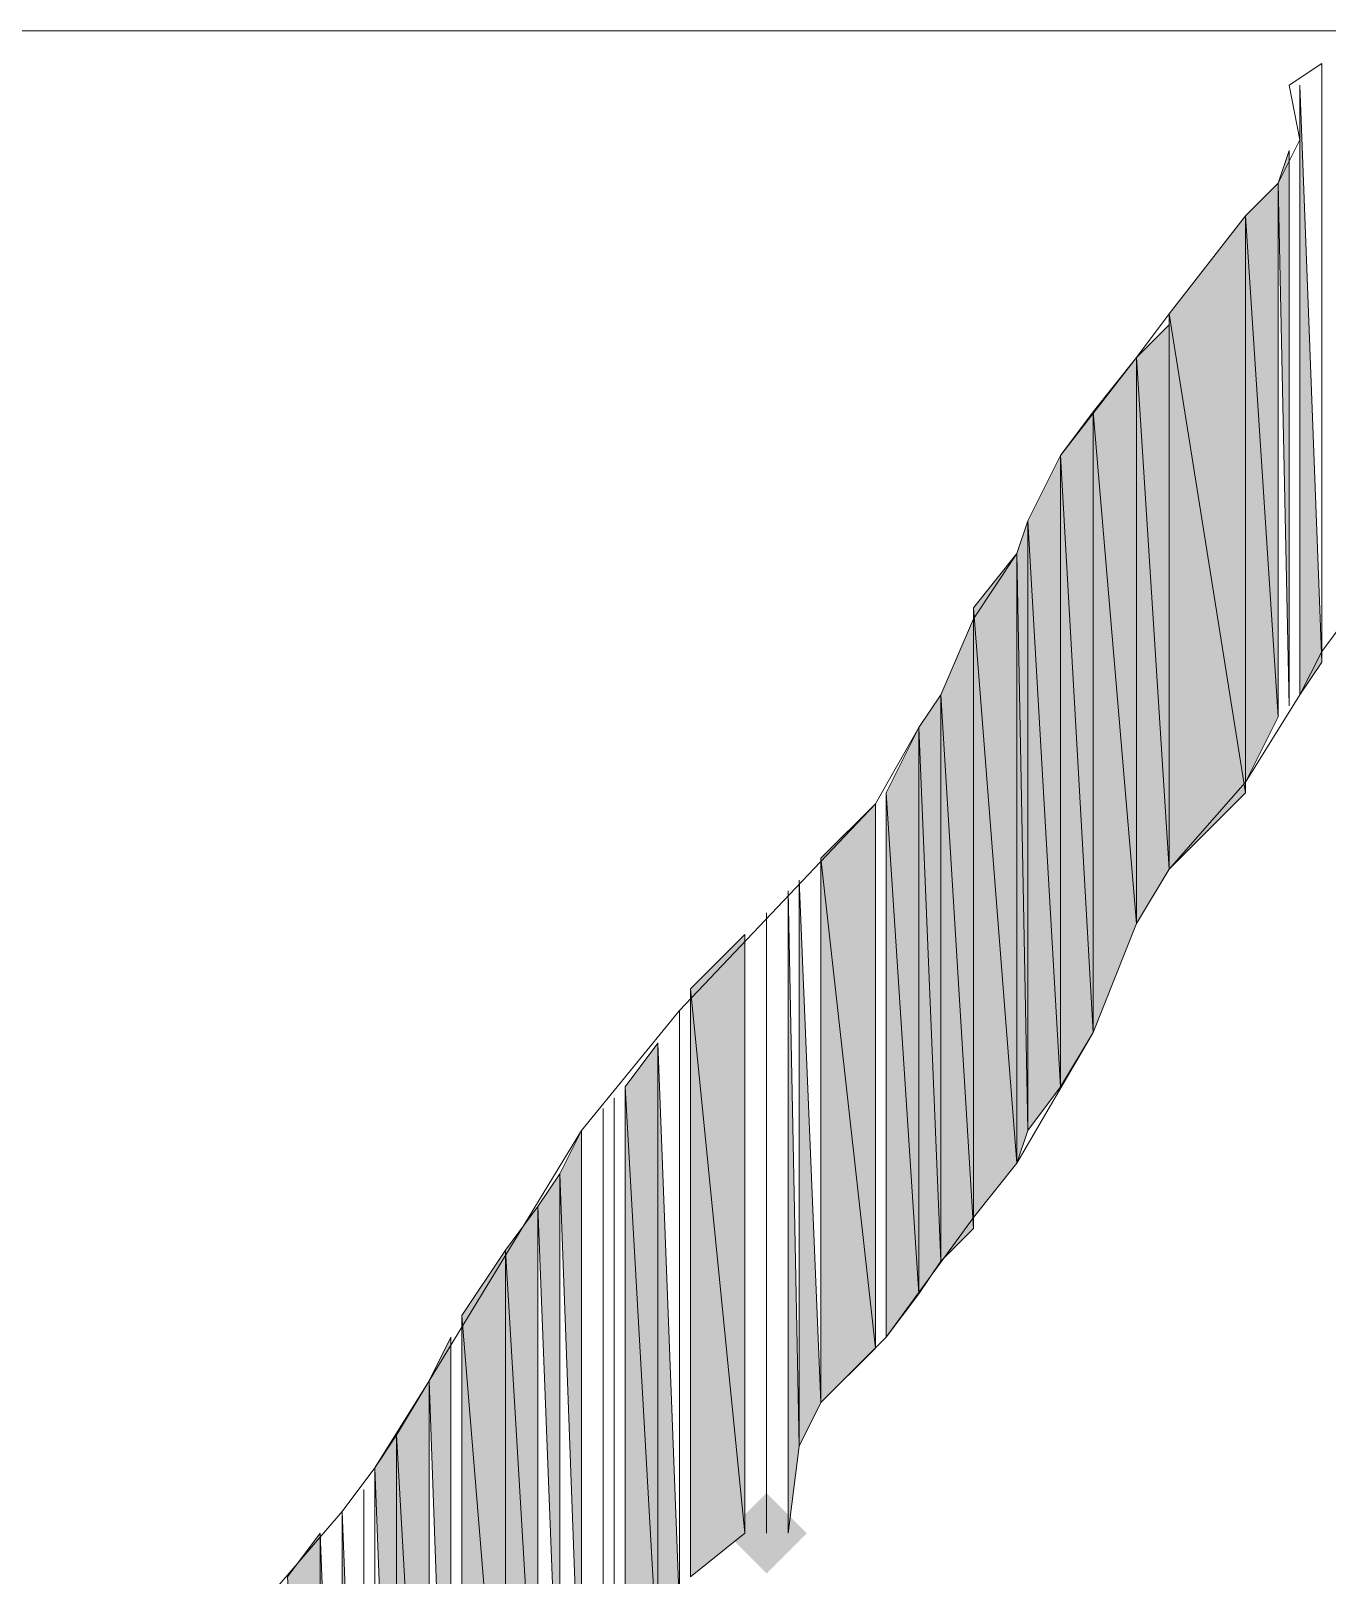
# Model space of a CAD drawing. Header units: millimetres. Extents: x -30643 to 86172, y -19411 to 63186.
# Drawn here: x 82757 to 82840.8, y -1806.6 to -1706.8 of the extents above; entities that cross this region are included whole.
import ezdxf

# ---------------------------------------------------------------- set-up
doc = ezdxf.new("R2010")
doc.units = ezdxf.units.MM

msp = doc.modelspace()

# ---------------------------------------------------------------- hatches: boundary and pattern name
h = msp.add_hatch(color=0)
h.dxf.hatch_style = 2
h.paths.add_polyline_path([(82839.035, -1749.731), (82840.443, -1747.62), (82839.035, -1710.326)])
h = msp.add_hatch(color=0)
h.dxf.hatch_style = 2
h.paths.add_polyline_path([(82838.332, -1750.435), (82838.332, -1714.547), (82837.628, -1716.659)])
h = msp.add_hatch(color=0)
h.dxf.hatch_style = 2
h.paths.add_polyline_path([(82837.628, -1751.139), (82837.628, -1716.659), (82835.517, -1718.77)])
h = msp.add_hatch(color=0)
h.dxf.hatch_style = 2
h.paths.add_polyline_path([(82835.517, -1756.065), (82835.517, -1718.77), (82830.591, -1725.103)])
h = msp.add_hatch(color=0)
h.dxf.hatch_style = 2
h.paths.add_polyline_path([(82835.517, -1755.361), (82837.628, -1751.139), (82835.517, -1718.77)])
h = msp.add_hatch(color=0)
h.dxf.hatch_style = 2
h.paths.add_polyline_path([(82830.591, -1760.99), (82830.591, -1725.806), (82828.48, -1727.917)])
h = msp.add_hatch(color=0)
h.dxf.hatch_style = 2
h.paths.add_polyline_path([(82830.591, -1760.99), (82835.517, -1756.065), (82830.591, -1725.103)])
h = msp.add_hatch(color=0)
h.dxf.hatch_style = 2
h.paths.add_polyline_path([(82828.48, -1764.509), (82828.48, -1727.917), (82825.665, -1731.436)])
h = msp.add_hatch(color=0)
h.dxf.hatch_style = 2
h.paths.add_polyline_path([(82828.48, -1764.509), (82830.591, -1760.99), (82828.48, -1727.917)])
h = msp.add_hatch(color=0)
h.dxf.hatch_style = 2
h.paths.add_polyline_path([(82825.665, -1771.545), (82825.665, -1731.436), (82823.554, -1734.251)])
h = msp.add_hatch(color=0)
h.dxf.hatch_style = 2
h.paths.add_polyline_path([(82825.665, -1771.545), (82828.48, -1764.509), (82825.665, -1731.436)])
h = msp.add_hatch(color=0)
h.dxf.hatch_style = 2
h.paths.add_polyline_path([(82823.554, -1775.064), (82823.554, -1734.251), (82821.443, -1738.473)])
h = msp.add_hatch(color=0)
h.dxf.hatch_style = 2
h.paths.add_polyline_path([(82823.554, -1775.064), (82825.665, -1771.545), (82823.554, -1734.251)])
h = msp.add_hatch(color=0)
h.dxf.hatch_style = 2
h.paths.add_polyline_path([(82821.443, -1777.879), (82821.443, -1738.473), (82820.74, -1740.584)])
h = msp.add_hatch(color=0)
h.dxf.hatch_style = 2
h.paths.add_polyline_path([(82821.443, -1777.879), (82823.554, -1775.064), (82821.443, -1738.473)])
h = msp.add_hatch(color=0)
h.dxf.hatch_style = 2
h.paths.add_polyline_path([(82820.74, -1779.99), (82820.74, -1740.584), (82817.925, -1744.102)])
h = msp.add_hatch(color=0)
h.dxf.hatch_style = 2
h.paths.add_polyline_path([(82820.74, -1779.99), (82821.443, -1777.879), (82820.74, -1740.584)])
h = msp.add_hatch(color=0)
h.dxf.hatch_style = 2
h.paths.add_polyline_path([(82817.925, -1783.508), (82820.74, -1779.99), (82817.925, -1744.102)])
h = msp.add_hatch(color=0)
h.dxf.hatch_style = 2
h.paths.add_polyline_path([(82817.925, -1784.212), (82817.925, -1744.806), (82815.814, -1749.731)])
h = msp.add_hatch(color=0)
h.dxf.hatch_style = 2
h.paths.add_polyline_path([(82815.814, -1786.323), (82815.814, -1749.731), (82814.407, -1751.843)])
h = msp.add_hatch(color=0)
h.dxf.hatch_style = 2
h.paths.add_polyline_path([(82815.814, -1786.323), (82817.925, -1784.212), (82815.814, -1749.731)])
h = msp.add_hatch(color=0)
h.dxf.hatch_style = 2
h.paths.add_polyline_path([(82814.407, -1788.434), (82814.407, -1751.843), (82812.296, -1756.065)])
h = msp.add_hatch(color=0)
h.dxf.hatch_style = 2
h.paths.add_polyline_path([(82814.407, -1788.434), (82815.814, -1786.323), (82814.407, -1751.843)])
h = msp.add_hatch(color=0)
h.dxf.hatch_style = 2
h.paths.add_polyline_path([(82811.592, -1791.952), (82811.592, -1756.768), (82808.073, -1760.287)])
h = msp.add_hatch(color=0)
h.dxf.hatch_style = 2
h.paths.add_polyline_path([(82812.296, -1791.249), (82814.407, -1788.434), (82812.296, -1756.065)])
h = msp.add_hatch(color=0)
h.dxf.hatch_style = 2
h.paths.add_polyline_path([(82808.073, -1795.471), (82811.592, -1791.952), (82808.073, -1760.287)])
h = msp.add_hatch(color=0)
h.dxf.hatch_style = 2
h.paths.add_polyline_path([(82806.666, -1798.285), (82808.073, -1795.471), (82806.666, -1761.694)])
h = msp.add_hatch(color=0)
h.dxf.hatch_style = 2
h.paths.add_polyline_path([(82805.962, -1803.915), (82806.666, -1798.285), (82805.962, -1762.398)])
h = msp.add_hatch(color=0)
h.dxf.hatch_style = 2
h.paths.add_polyline_path([(82803.148, -1803.915), (82803.148, -1765.212), (82799.629, -1768.731)])
h = msp.add_hatch(color=0)
h.dxf.hatch_style = 2
h.paths.add_polyline_path([(82799.629, -1806.729), (82803.148, -1803.915), (82799.629, -1768.731)])
h = msp.add_hatch(color=0)
h.dxf.hatch_style = 2
h.paths.add_polyline_path([(82797.518, -1812.359), (82797.518, -1772.249), (82795.407, -1775.064)])
h = msp.add_hatch(color=0)
h.dxf.hatch_style = 2
h.paths.add_polyline_path([(82797.518, -1812.359), (82798.926, -1808.841), (82797.518, -1772.249)])
h = msp.add_hatch(color=0)
h.dxf.hatch_style = 2
h.paths.add_polyline_path([(82795.407, -1813.063), (82797.518, -1812.359), (82795.407, -1775.064)])
h = msp.add_hatch(color=0)
h.dxf.hatch_style = 2
h.paths.add_polyline_path([(82792.593, -1818.692), (82792.593, -1777.879), (82791.185, -1780.694)])
h = msp.add_hatch(color=0)
h.dxf.hatch_style = 2
h.paths.add_polyline_path([(82791.185, -1819.396), (82791.185, -1780.694), (82789.778, -1782.804)])
h = msp.add_hatch(color=0)
h.dxf.hatch_style = 2
h.paths.add_polyline_path([(82789.778, -1820.803), (82789.778, -1782.804), (82787.667, -1785.619)])
h = msp.add_hatch(color=0)
h.dxf.hatch_style = 2
h.paths.add_polyline_path([(82787.667, -1824.322), (82787.667, -1785.619), (82784.852, -1789.841)])
h = msp.add_hatch(color=0)
h.dxf.hatch_style = 2
h.paths.add_polyline_path([(82787.667, -1824.322), (82789.778, -1820.803), (82787.667, -1785.619)])
h = msp.add_hatch(color=0)
h.dxf.hatch_style = 2
h.paths.add_polyline_path([(82784.852, -1827.136), (82787.667, -1824.322), (82784.852, -1789.841)])
h = msp.add_hatch(color=0)
h.dxf.hatch_style = 2
h.paths.add_polyline_path([(82784.148, -1833.469), (82784.148, -1791.249), (82782.741, -1794.063)])
h = msp.add_hatch(color=0)
h.dxf.hatch_style = 2
h.paths.add_polyline_path([(82782.741, -1834.877), (82782.741, -1794.063), (82780.63, -1797.582)])
h = msp.add_hatch(color=0)
h.dxf.hatch_style = 2
h.paths.add_polyline_path([(82780.63, -1836.284), (82780.63, -1797.582), (82779.223, -1799.693)])
h = msp.add_hatch(color=0)
h.dxf.hatch_style = 2
h.paths.add_polyline_path([(82780.63, -1836.284), (82782.741, -1834.877), (82780.63, -1797.582)])
h = msp.add_hatch(color=0)
h.dxf.hatch_style = 2
h.paths.add_polyline_path([(82804.555, -1806.518), (82801.951, -1803.915), (82804.555, -1801.311), (82807.159, -1803.915)])
h = msp.add_hatch(color=0)
h.dxf.hatch_style = 2
h.paths.add_polyline_path([(82777.112, -1840.506), (82778.519, -1838.395), (82777.112, -1802.508)])
h = msp.add_hatch(color=0)
h.dxf.hatch_style = 2
h.paths.add_polyline_path([(82775.704, -1843.321), (82775.704, -1803.915), (82773.593, -1806.729)])
h = msp.add_hatch(color=0)
h.dxf.hatch_style = 2
h.paths.add_polyline_path([(82775.704, -1843.321), (82777.112, -1840.506), (82775.704, -1803.915)])

# ---------------------------------------------------------------- linework, layer by layer
at = {"color": 0, "lineweight": 0}
for points in [[(79373.416, -1706.807), (84204.876, -1706.807)], [(82840.443, -1708.918), (82838.332, -1710.326)], [(82838.332, -1710.326), (82839.035, -1713.844)], [(82839.035, -1713.844), (82837.628, -1716.659)], [(82837.628, -1716.659), (82835.517, -1718.77)], [(82835.517, -1718.77), (82830.591, -1725.103)], [(82830.591, -1725.103), (82828.48, -1727.917)], [(82828.48, -1727.917), (82823.554, -1734.251)], [(82823.554, -1734.251), (82821.443, -1738.473)], [(82821.443, -1738.473), (82820.74, -1740.584)], [(82820.74, -1740.584), (82817.925, -1744.806)], [(82840.443, -1746.917), (82844.665, -1741.287)], [(82817.925, -1744.806), (82815.814, -1749.731)], [(82839.035, -1749.731), (82840.443, -1746.917)], [(82815.814, -1749.731), (82814.407, -1751.843)], [(82835.517, -1755.361), (82839.035, -1749.731)], [(82814.407, -1751.843), (82811.592, -1756.768)], [(82830.591, -1760.99), (82835.517, -1755.361)], [(82811.592, -1756.768), (82798.926, -1770.138)], [(82828.48, -1764.509), (82830.591, -1760.99)], [(82825.665, -1771.545), (82828.48, -1764.509)], [(82798.926, -1770.138), (82792.593, -1777.879)], [(82820.74, -1779.99), (82825.665, -1771.545)], [(82792.593, -1777.879), (82782.741, -1794.063)], [(82817.925, -1783.508), (82820.74, -1779.99)], [(82812.296, -1791.249), (82817.925, -1783.508)], [(82808.073, -1795.471), (82812.296, -1791.249)], [(82782.741, -1794.063), (82779.223, -1799.693)], [(82806.666, -1798.285), (82808.073, -1795.471)], [(82805.962, -1803.915), (82806.666, -1798.285)], [(82779.223, -1799.693), (82777.112, -1802.508)], [(82777.112, -1802.508), (82772.889, -1807.433)], [(82799.629, -1806.729), (82803.148, -1803.915)]]:
    msp.add_lwpolyline(points, dxfattribs=at)
for points in [[(82840.443, -1747.62), (82840.443, -1708.918)], [(82840.443, -1747.62), (82840.443, -1708.918)], [(82840.443, -1746.917), (82840.443, -1708.918)], [(82840.443, -1746.917), (82840.443, -1708.918)], [(82839.035, -1713.844), (82839.035, -1710.326)], [(82839.035, -1749.731), (82839.035, -1710.326)], [(82839.035, -1749.731), (82839.035, -1710.326)], [(82839.035, -1749.731), (82840.443, -1747.62), (82839.035, -1710.326)], [(82839.035, -1749.731), (82839.035, -1713.844)], [(82838.332, -1750.435), (82838.332, -1714.547), (82837.628, -1716.659)], [(82838.332, -1750.435), (82838.332, -1714.547)], [(82837.628, -1751.139), (82837.628, -1716.659), (82835.517, -1718.77)], [(82837.628, -1751.139), (82837.628, -1716.659)], [(82835.517, -1756.065), (82835.517, -1718.77), (82830.591, -1725.103)], [(82835.517, -1756.065), (82835.517, -1718.77)], [(82835.517, -1755.361), (82835.517, -1718.77)], [(82835.517, -1755.361), (82837.628, -1751.139), (82835.517, -1718.77)], [(82830.591, -1760.99), (82830.591, -1725.806), (82828.48, -1727.917)], [(82830.591, -1760.99), (82830.591, -1725.103)], [(82830.591, -1760.99), (82835.517, -1756.065), (82830.591, -1725.103)], [(82830.591, -1760.99), (82830.591, -1725.806)], [(82828.48, -1764.509), (82828.48, -1727.917), (82825.665, -1731.436)], [(82828.48, -1764.509), (82828.48, -1727.917)], [(82828.48, -1764.509), (82828.48, -1727.917)], [(82828.48, -1764.509), (82830.591, -1760.99), (82828.48, -1727.917)], [(82825.665, -1771.545), (82825.665, -1731.436), (82823.554, -1734.251)], [(82825.665, -1771.545), (82828.48, -1764.509), (82825.665, -1731.436)], [(82823.554, -1775.064), (82823.554, -1734.251), (82821.443, -1738.473)], [(82823.554, -1775.064), (82825.665, -1771.545), (82823.554, -1734.251)], [(82821.443, -1777.879), (82821.443, -1738.473), (82820.74, -1740.584)], [(82821.443, -1777.879), (82823.554, -1775.064), (82821.443, -1738.473)], [(82820.74, -1779.99), (82820.74, -1740.584), (82817.925, -1744.102)], [(82820.74, -1779.99), (82820.74, -1740.584)], [(82820.74, -1779.99), (82820.74, -1740.584)], [(82820.74, -1779.99), (82821.443, -1777.879), (82820.74, -1740.584)], [(82817.925, -1783.508), (82817.925, -1744.102)], [(82817.925, -1783.508), (82820.74, -1779.99), (82817.925, -1744.102)], [(82817.925, -1784.212), (82817.925, -1744.806), (82815.814, -1749.731)], [(82817.925, -1784.212), (82817.925, -1744.806)], [(82815.814, -1786.323), (82815.814, -1749.731), (82814.407, -1751.843)], [(82815.814, -1786.323), (82817.925, -1784.212), (82815.814, -1749.731)], [(82814.407, -1788.434), (82814.407, -1751.843), (82812.296, -1756.065)], [(82814.407, -1788.434), (82815.814, -1786.323), (82814.407, -1751.843)], [(82811.592, -1791.952), (82811.592, -1756.768), (82808.073, -1760.287)], [(82811.592, -1791.952), (82811.592, -1756.768)], [(82812.296, -1791.249), (82812.296, -1756.065)], [(82812.296, -1791.249), (82814.407, -1788.434), (82812.296, -1756.065)], [(82808.073, -1795.471), (82808.073, -1760.287)], [(82808.073, -1795.471), (82811.592, -1791.952), (82808.073, -1760.287)], [(82806.666, -1798.285), (82806.666, -1761.694)], [(82806.666, -1798.285), (82808.073, -1795.471), (82806.666, -1761.694)], [(82805.962, -1803.915), (82805.962, -1762.398)], [(82805.962, -1803.915), (82806.666, -1798.285), (82805.962, -1762.398)], [(82804.555, -1803.915), (82804.555, -1763.805)], [(82804.555, -1803.915), (82804.555, -1763.805)], [(82804.555, -1803.915), (82804.555, -1764.509)], [(82804.555, -1803.915), (82804.555, -1764.509)], [(82803.148, -1803.915), (82803.148, -1765.212), (82799.629, -1768.731)], [(82803.148, -1803.915), (82803.148, -1765.212)], [(82799.629, -1806.729), (82799.629, -1768.731)], [(82799.629, -1806.729), (82803.148, -1803.915), (82799.629, -1768.731)], [(82798.926, -1808.137), (82798.926, -1770.138)], [(82798.926, -1808.137), (82798.926, -1770.138)], [(82798.926, -1808.841), (82798.926, -1770.842)], [(82798.926, -1808.841), (82798.926, -1770.842)], [(82797.518, -1812.359), (82797.518, -1772.249), (82795.407, -1775.064)], [(82797.518, -1812.359), (82798.926, -1808.841), (82797.518, -1772.249)], [(82795.407, -1813.063), (82795.407, -1775.064)], [(82795.407, -1813.063), (82797.518, -1812.359), (82795.407, -1775.064)], [(82794, -1817.988), (82794, -1776.471)], [(82794, -1815.174), (82794, -1776.471)], [(82794.704, -1814.47), (82794.704, -1775.768)], [(82794.704, -1814.47), (82794.704, -1775.768)], [(82792.593, -1818.692), (82792.593, -1777.879), (82791.185, -1780.694)], [(82792.593, -1818.692), (82792.593, -1777.879)], [(82791.185, -1819.396), (82791.185, -1780.694), (82789.778, -1782.804)], [(82791.185, -1819.396), (82791.185, -1780.694)], [(82789.778, -1820.803), (82789.778, -1782.804), (82787.667, -1785.619)], [(82789.778, -1820.803), (82789.778, -1782.804)], [(82787.667, -1824.322), (82787.667, -1785.619), (82784.852, -1789.841)], [(82787.667, -1824.322), (82789.778, -1820.803), (82787.667, -1785.619)], [(82784.852, -1827.136), (82784.852, -1789.841)], [(82784.852, -1827.136), (82787.667, -1824.322), (82784.852, -1789.841)], [(82784.852, -1828.544), (82784.852, -1790.545)], [(82784.852, -1828.544), (82784.852, -1790.545)], [(82784.148, -1833.469), (82784.148, -1791.249), (82782.741, -1794.063)], [(82784.148, -1829.247), (82784.148, -1791.249)], [(82782.741, -1834.877), (82782.741, -1794.063), (82780.63, -1797.582)], [(82782.741, -1834.877), (82782.741, -1794.063)], [(82780.63, -1836.284), (82780.63, -1797.582), (82779.223, -1799.693)], [(82780.63, -1836.284), (82782.741, -1834.877), (82780.63, -1797.582)], [(82779.223, -1837.692), (82779.223, -1799.693)], [(82779.223, -1837.692), (82779.223, -1799.693)], [(82778.519, -1838.395), (82778.519, -1801.1)], [(82778.519, -1838.395), (82778.519, -1801.1)], [(82777.112, -1840.506), (82777.112, -1802.508)], [(82777.112, -1840.506), (82778.519, -1838.395), (82777.112, -1802.508)], [(82775.704, -1843.321), (82775.704, -1803.915), (82773.593, -1806.729)], [(82775.704, -1843.321), (82777.112, -1840.506), (82775.704, -1803.915)]]:
    msp.add_lwpolyline(points, close=True, dxfattribs=at)

doc.saveas('drawing.dxf')
